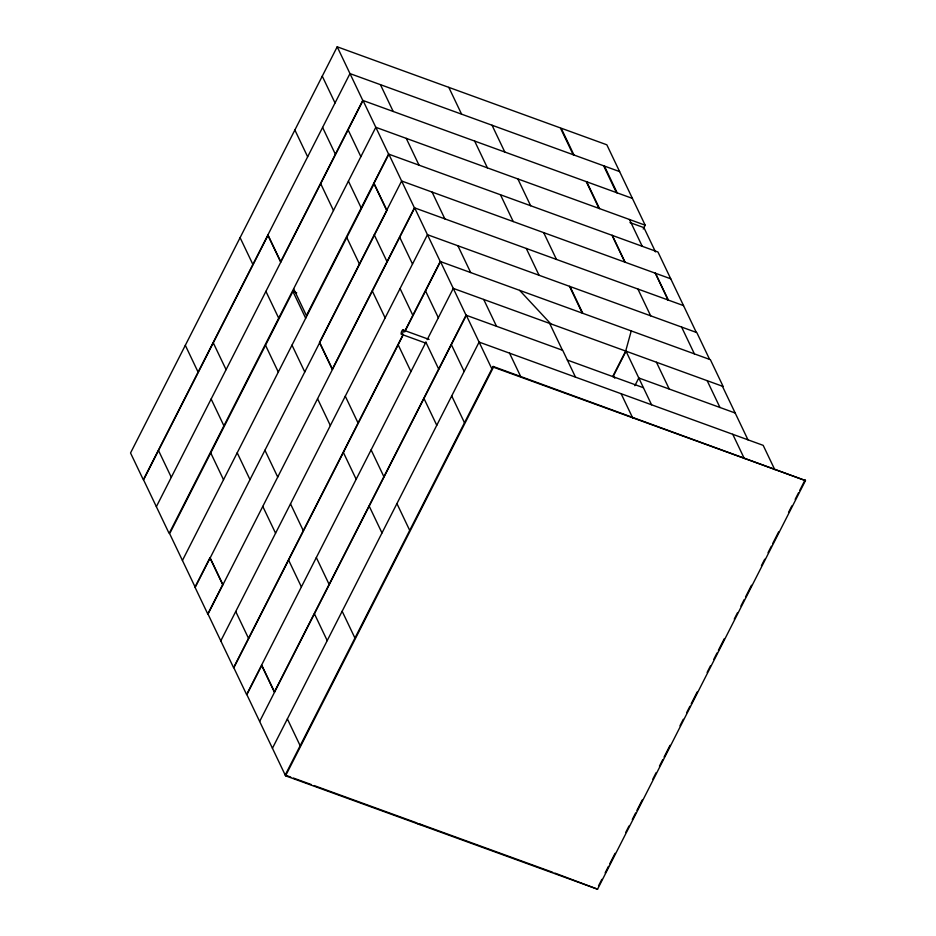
<?xml version="1.0" encoding="UTF-8"?>
<svg xmlns="http://www.w3.org/2000/svg" width="936" height="936" viewBox="0 0 936 936"><rect width="100%" height="100%" fill="white"/><g stroke="black" fill="none" stroke-linecap="round" stroke-linejoin="round"><path stroke-width="1.4" d="M422.136 825.447L422.148 824.85M631.238 330.923L625.693 351.058L612.706 376.6M573.195 154.732L560.407 127.928L337.206 46.8L130.537 452.977L143.325 479.782L349.982 73.605L619.609 171.592M337.206 46.8L362.77 100.409L280.601 261.904L267.813 235.1M156.359 506.68L363.028 100.503L388.592 154.101L657.961 252.006L696.314 332.42M296.712 292.804L292.898 291.424L169.65 533.672L195.226 587.27L386.942 210.46L374.154 183.655L182.438 560.465M388.592 154.101L306.423 315.596L293.635 288.791M386.697 210.366L373.909 183.561L388.849 154.194L414.414 207.804L332.245 369.299L319.469 342.494L401.626 180.999L670.749 278.811M220.791 640.879L427.448 234.702L696.829 332.596L709.617 359.401M402.948 334.795L233.579 667.684L208.003 614.074L414.671 207.897L440.236 261.507L710.377 359.681L723.154 386.486L453.281 288.393L427.19 339.663M404.925 330.899L440.236 261.507M403.381 334.538L233.824 667.777L246.613 694.582L425.95 342.108M404.68 331.976L440.493 261.6L466.058 315.198L562.7 350.321L575.488 377.126M466.058 315.198L274.342 692.02L261.553 665.215M259.646 721.469L466.315 315.292L491.88 368.901M272.434 748.273L479.103 342.096L763.179 445.349L774.751 469.591M274.587 692.113L261.811 665.309L246.87 694.676L285.574 775.815L597.554 889.2L805.463 480.577L493.132 366.456L285.223 775.078L290.71 777.079M285.574 775.815L493.471 367.181L493.132 366.456M643.231 229.027L645.185 225.202L606.832 144.799L561.167 128.197L573.955 155.002M634.865 385.702L638.797 377.98L735.181 413.01M598.525 885.865L601.836 879.36M605.147 872.855L608.458 866.35M609.781 863.741L615.081 853.328M625.681 832.513L628.992 826.008M632.303 819.491L635.614 812.986M636.936 810.389L642.225 799.976M652.825 779.15L656.136 772.645M659.447 766.139L662.758 759.634M664.08 757.037L670.036 745.325M679.969 725.798L683.28 719.293M686.591 712.787L689.902 706.282M691.224 703.673L697.191 691.961M707.125 672.446L710.424 665.941M713.735 659.435L717.046 652.918M718.38 650.321L724.335 638.609M734.269 619.082L737.58 612.577M740.891 606.072L744.202 599.567M745.524 596.969L751.479 585.257M761.413 565.73L764.724 559.225M768.035 552.72L771.346 546.215M772.668 543.605L778.623 531.894M788.557 512.378L791.868 505.873M795.179 499.368L798.49 492.851M799.812 490.253L805.112 479.84M362.77 100.409L632.397 198.397M645.185 225.202L375.804 127.308L169.147 533.485L143.571 479.875L268.07 235.193L280.858 261.986M629.986 222.581L643.933 227.647L655.504 251.901M414.414 207.804L683.537 305.616M567.345 360.067L643.442 387.726M403.077 329.975A2.305 0.819 -70 0 1 402.433 333.567A2.305 0.819 -70 0 1 401.205 332.818A2.305 0.819 -70 0 1 403.077 329.975L429.086 339.429M493.471 367.181L805.463 480.577M401.392 334.257L426.032 343.219M293.389 778.05L311.29 784.555M314.04 785.55L415.947 822.592M419.656 823.937L552.708 872.293M554.814 873.066L597.554 889.2M519.632 290.359L550.742 323.821M417.304 823.083L418.018 823.949M419.714 823.961L420.065 824.698M722.393 386.205L747.969 439.815M681.607 327.073L694.395 353.878M707.171 380.671L719.959 407.476M732.748 434.281L744.307 458.535M604.399 166.07L617.175 192.874M655.528 273.277L668.316 300.082M655.282 273.183L668.058 299.988M629.46 219.492L642.236 246.297M603.638 165.789L616.414 192.594M586.743 181.806L599.52 208.611M612.308 235.416L625.096 262.22M637.884 289.025L650.66 315.818M612.05 235.322L624.838 262.127M586.228 181.619L599.017 208.424M656.452 362.244L669.228 389.037M651.573 404.785L626.008 351.175L613.56 375.64L614.777 378.202M570.001 286.51L582.789 313.314M621.141 393.717L632.713 417.971M569.497 286.322L582.286 313.127M543.676 232.619L556.452 259.424M517.854 178.928L530.63 205.733M492.032 125.225L504.808 152.03M526.278 248.461L539.054 275.266M500.456 194.758L513.232 221.563M474.634 141.055L487.41 167.86M448.8 87.364L461.588 114.169M549.666 323.423L562.442 350.228M509.535 353.165L520.498 376.132M483.713 299.461L496.501 326.266M457.891 245.758L470.679 272.563M432.069 192.067L444.857 218.872M406.247 138.364L419.035 165.169M380.425 84.661L393.202 111.466M451.374 344.659L464.162 371.463M425.552 290.956L438.34 317.76M399.73 237.264L412.519 264.057M348.087 129.858L360.863 156.663M322.265 76.167L335.041 102.96M451.714 395.928L464.49 422.733M425.892 342.225L438.668 369.03M400.07 288.534L412.846 315.338M374.236 234.831L387.024 261.635M348.414 181.128L361.202 207.932M322.592 127.436L335.38 154.241M423.985 398.49L436.773 425.295M398.163 344.787L410.951 371.592M346.776 237.487L359.553 264.291M372.341 291.084L385.129 317.889M320.697 183.69L333.473 210.495M294.875 129.999L307.651 156.792M396.934 503.591L409.711 530.396M371.112 449.888L383.889 476.693M319.714 342.588L332.502 369.392M345.29 396.197L358.067 423.002M292.898 291.424L305.686 318.228M369.205 506.154L381.993 532.958M343.383 452.451L356.171 479.255M291.997 345.15L304.773 371.943M317.561 398.748L330.35 425.552M240.096 237.65L252.884 264.455M265.918 291.353L278.706 318.158M265.508 345.255L278.296 372.06M342.155 611.255L354.943 638.059M316.333 557.552L329.109 584.356M264.935 450.251L277.723 477.056M290.511 503.86L303.287 530.654M213.291 342.857L226.079 369.65M314.426 613.817L327.214 640.61M288.604 560.114L301.392 586.919M237.217 452.813L249.994 479.606M262.782 506.411L275.57 533.216M211.138 399.017L223.926 425.821M185.316 345.314L198.104 372.118M210.74 452.919L223.517 479.723M287.375 718.918L300.163 745.723M210.155 557.914L222.944 584.719M235.732 611.512L248.508 638.317M158.512 450.508L171.3 477.313M209.91 557.821L194.969 587.176L207.757 613.981L222.686 584.626L209.91 557.821"/></g></svg>
